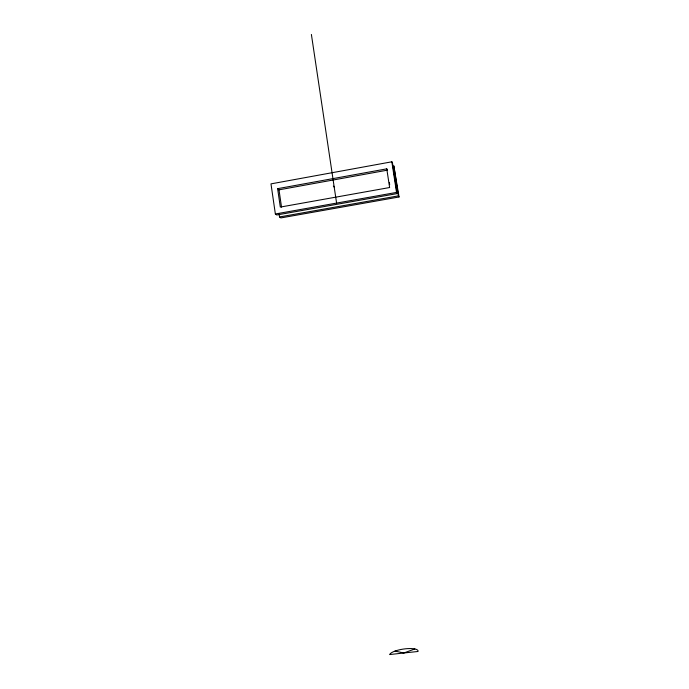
<?xml version="1.0" encoding="UTF-8"?>
<svg xmlns="http://www.w3.org/2000/svg" width="689" height="689" viewBox="0 0 689 689"><rect width="100%" height="100%" fill="white"/><g stroke="black" fill="none" stroke-linecap="round" stroke-linejoin="round"><path stroke-width="1.03" d="M414.821 648.96L403.832 652.991L389.69 654.55A14.383 4.005 -8.5 0 1 405.373 648.814A14.383 4.005 -8.5 0 1 418.016 651.475L403.832 652.991L395.012 651.088M391.843 161.803L270.984 183.868L275.367 213.978L276.771 214.985L397.174 193.583L392.515 163.164L391.843 161.803L396.528 192.42L397.174 193.583M277.615 188.665L386.77 168.839L387.468 170.149L279.002 189.837L277.615 188.665L280.302 207.079L389.621 187.529L386.77 168.839M275.367 213.978L396.528 192.42M279.519 216.957L398.423 195.865L399.043 196.985L280.871 217.922L279.519 216.957L279.062 213.788M333.373 186.108L334.199 187.055M399.043 196.985L393.824 165.825L398.423 195.865M389.363 182.533L389.681 184.592M311.394 34.45L336.594 203.083M279.002 189.837L281.525 207.113"/></g></svg>
